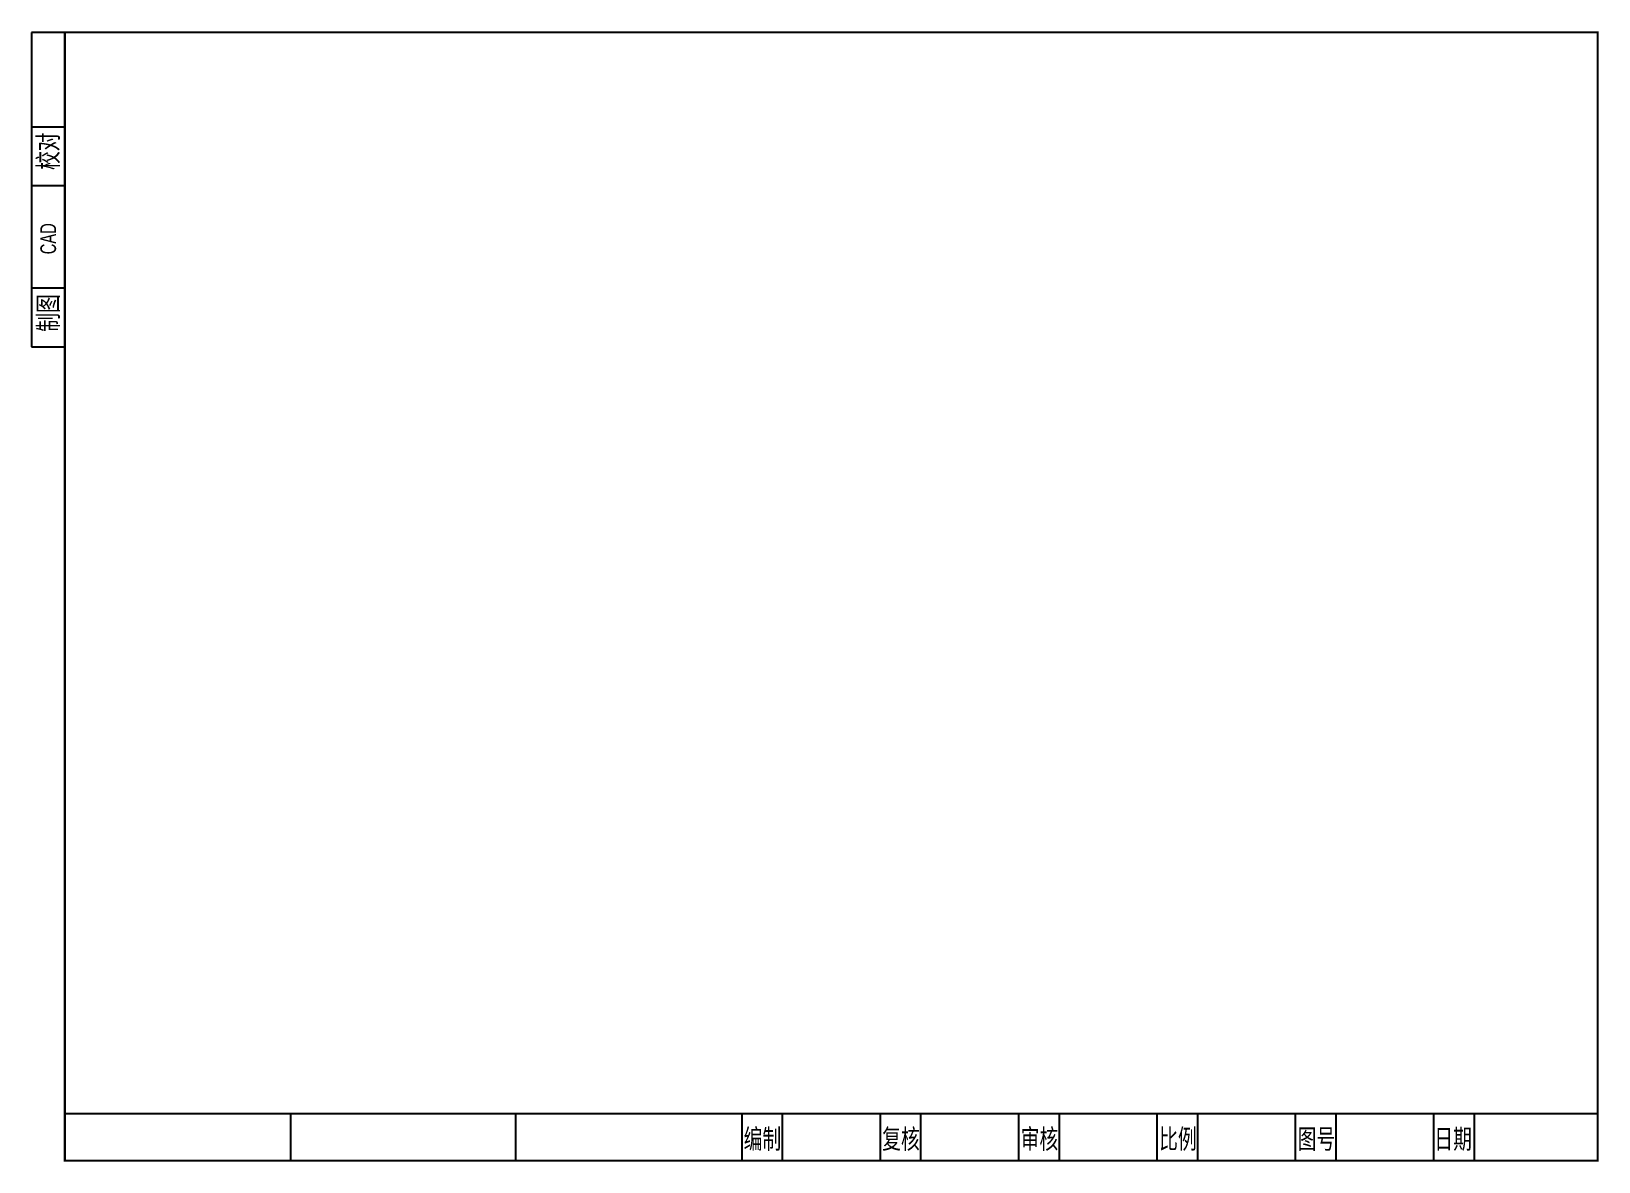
# Model space of a CAD drawing. Extents: x 0.017 to 0.415, y 0.005 to 0.292.
import ezdxf

# ---------------------------------------------------------------- set-up
doc = ezdxf.new("R2010")
doc.units = 0
doc.header["$MEASUREMENT"] = 0
doc.layers.get('0').update_dxf_attribs({"linetype": 'CONTINUOUS'})
doc.styles.add('LZ_FONTS_FS', font='hxm.ttf', dxfattribs={"width": 0.7})

msp = doc.modelspace()

# ---------------------------------------------------------------- linework, layer by layer
for p, q in [((0.0165, 0.292), (0.0165, 0.212)), ((0.025, 0.292), (0.0165, 0.292)), ((0.415, 0.292), (0.025, 0.292)), ((0.025, 0.292), (0.025, 0.005)), ((0.415, 0.005), (0.415, 0.292)), ((0.0165, 0.268), (0.025, 0.268)), ((0.0165, 0.253), (0.025, 0.253)), ((0.0165, 0.227), (0.025, 0.227)), ((0.0165, 0.212), (0.025, 0.212)), ((0.025, 0.017), (0.415, 0.017)), ((0.08254, 0.005), (0.08254, 0.017)), ((0.1398, 0.005), (0.1398, 0.017)), ((0.19736, 0.00473), (0.19736, 0.01673)), ((0.20764, 0.00473), (0.20764, 0.01673)), ((0.23256, 0.00473), (0.23256, 0.01673)), ((0.24284, 0.00473), (0.24284, 0.01673)), ((0.26776, 0.00473), (0.26776, 0.01673)), ((0.26776, 0.00473), (0.26776, 0.01673)), ((0.27804, 0.00473), (0.27804, 0.01673)), ((0.27804, 0.00473), (0.27804, 0.01673)), ((0.30296, 0.00473), (0.30296, 0.01673)), ((0.31324, 0.00473), (0.31324, 0.01673)), ((0.33816, 0.00473), (0.33816, 0.01673)), ((0.34844, 0.00473), (0.34844, 0.01673)), ((0.37334, 0.005), (0.37334, 0.017)), ((0.38363, 0.005), (0.38363, 0.017)), ((0.025, 0.005), (0.415, 0.005))]:
    msp.add_line(p, q)
at = {"const_width": 0.0005}
msp.add_lwpolyline([(0.025, 0.005), (0.415, 0.005), (0.415, 0.292), (0.025, 0.292), (0.025, 0.005)], dxfattribs=at)

# ---------------------------------------------------------------- texts
at = {"style": 'LZ_FONTS_FS', "width": 0.7}
for s, height, p in [('校对', 0.005, (0.02326, 0.25699)), ('CAD', 0.004, (0.02279, 0.23554)), ('制图', 0.005, (0.02326, 0.21583))]:
    msp.add_text(s, height=height, rotation=90, dxfattribs=at).set_placement(p)
for s, p in [('编制', (0.19773, 0.00802)), ('复核', (0.23297, 0.00802)), ('审核', (0.26821, 0.00802)), ('比例', (0.30344, 0.00802)), ('图号', (0.33868, 0.00802)), ('日期', (0.37345, 0.00802))]:
    msp.add_text(s, height=0.005, dxfattribs=at).set_placement(p)

doc.saveas('drawing.dxf')
